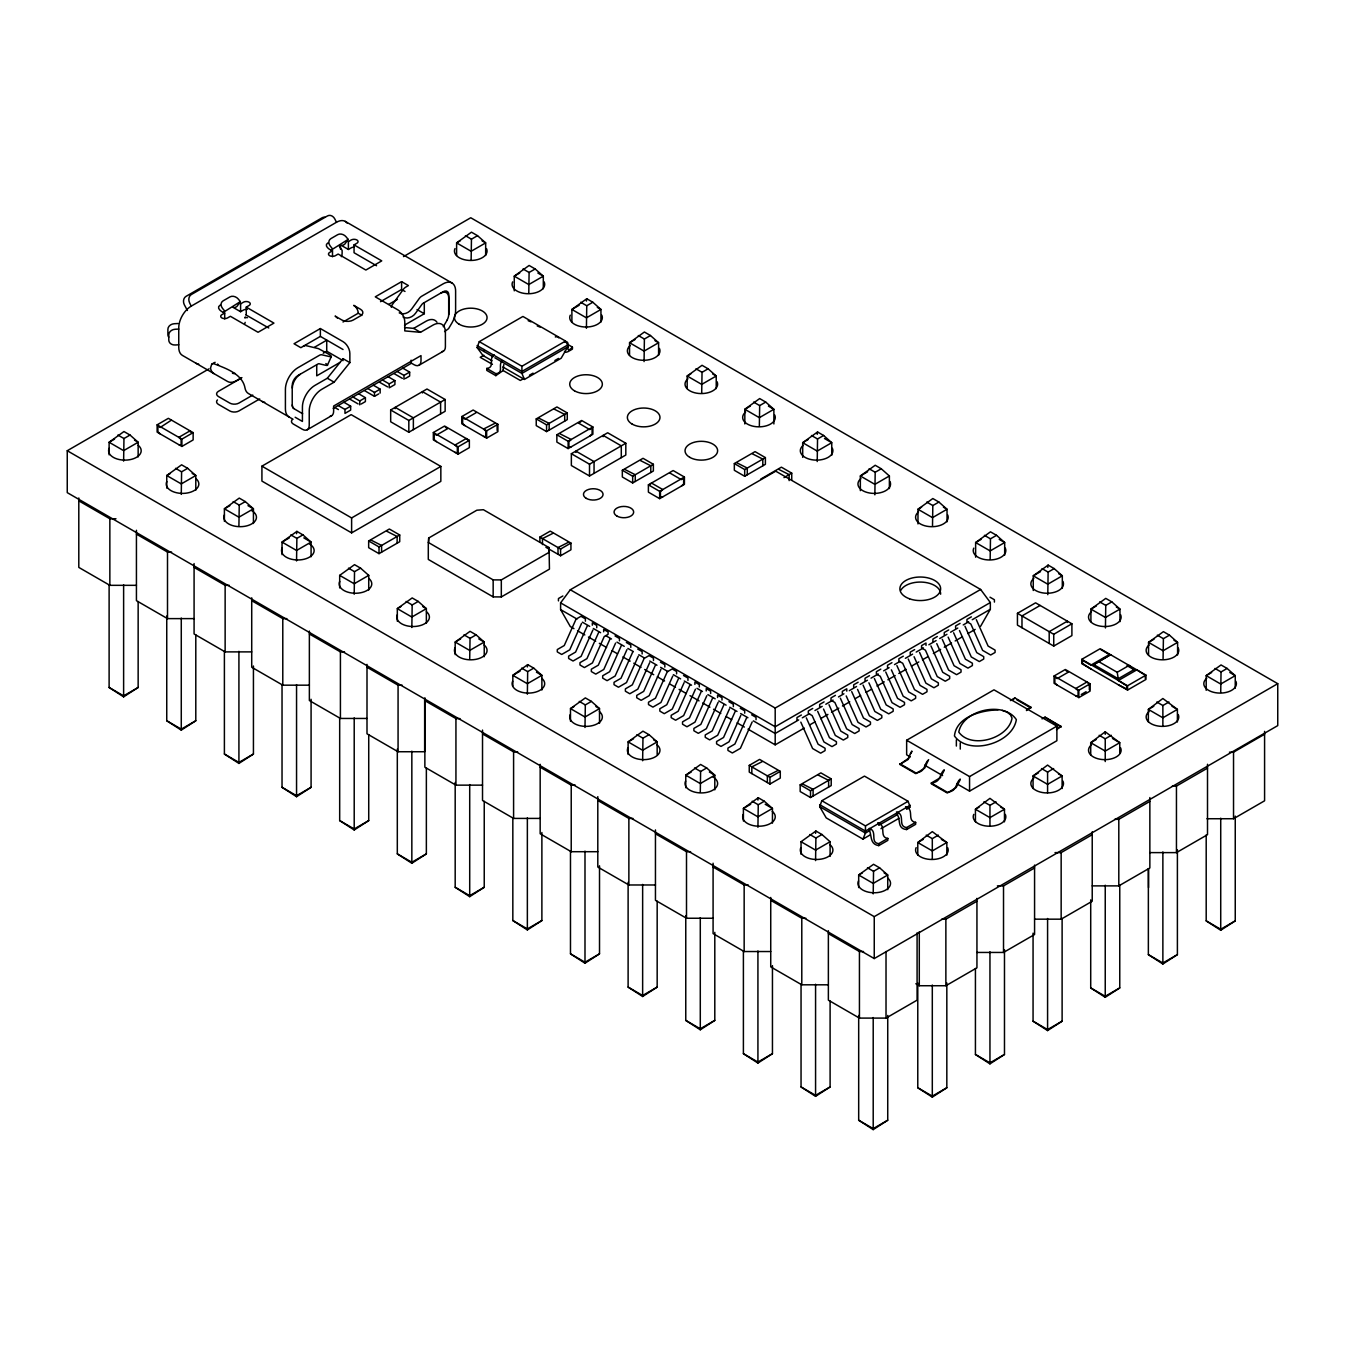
<?xml version="1.0" encoding="UTF-8"?>
<svg xmlns="http://www.w3.org/2000/svg" width="1345" height="1345" viewBox="0 0 1345 1345"><rect width="100%" height="100%" fill="white"/><g stroke="black" fill="none" stroke-linecap="round" stroke-linejoin="round"><path stroke-width="1.5" d="M138.148 456.913L138.148 442.253L130.028 435.04L123.959 438.537L123.622 461.116M195.798 490.202L195.798 475.525L187.661 468.329L181.592 471.826L181.272 494.388M253.432 523.474L253.432 508.813L245.311 501.601L239.242 505.098L238.922 525.576M311.082 556.763L311.082 542.085L302.944 534.89L296.875 538.387L296.556 560.949M368.732 590.035L368.732 575.374L360.594 568.162L354.525 571.659L354.206 594.238M426.365 623.323L426.365 608.646L418.228 601.434L412.175 604.947L411.839 627.51M485.663 255.466L485.663 242.89L477.525 235.678L471.456 239.191L471.137 259.652M484.234 656.73L484.234 642.053L476.096 634.84L470.044 638.354L469.708 658.815M543.313 288.738L543.313 276.162L535.175 268.966L529.106 272.463L528.787 292.941M541.884 690.002L541.884 675.324L533.746 668.129L527.677 671.626L527.358 694.205M600.946 322.027L600.946 309.451L592.809 302.238L586.756 305.752L586.42 328.315M599.517 723.291L599.517 708.613L591.396 701.401L585.327 704.914L584.991 727.477M658.596 355.299L658.596 342.723L650.459 335.527L644.389 339.024L644.07 361.586M657.167 754.461L657.167 741.885L649.03 734.689L642.96 738.186L642.641 760.749M716.229 388.587L716.229 376.012L708.092 368.799L702.04 372.313L701.703 392.774M714.8 789.851L714.8 775.174L706.68 767.961L700.611 771.475L700.291 791.936M773.879 423.961L773.879 409.283L765.742 402.088L759.673 405.585L759.353 426.062M772.45 823.123L772.45 808.446L764.313 801.25L758.261 804.747L757.924 827.309M831.748 455.266L831.748 442.69L823.611 435.494L817.541 438.991L817.222 461.554M830.1 856.395L830.1 841.735L821.963 834.522L815.894 838.019L815.574 860.598M889.381 488.554L889.381 475.979L881.261 468.766L875.191 472.263L874.855 494.842M887.734 889.684L887.734 875.007L879.596 867.811L873.544 871.308L873.208 893.87M947.031 521.826L947.031 509.251L938.894 502.055L932.825 505.552L932.505 526.029M1004.681 555.115L1004.681 542.539L996.544 535.327L990.475 538.824L990.155 559.301M1062.315 588.387L1062.315 575.811L1054.177 568.599L1048.125 572.113L1047.789 594.675M1119.965 621.676L1119.965 609.1L1111.827 601.887L1105.758 605.384L1105.439 627.964M1177.598 654.948L1177.598 642.372L1169.461 635.159L1163.408 638.673L1163.072 659.134M1235.248 688.22L1235.248 675.644L1227.111 668.448L1221.041 671.945L1220.722 692.423M244.941 318.059L245.16 317.101M428.298 542.438L428.702 538.017L476.853 510.209L483.41 509.721L549.046 547.617L549.449 569.137L501.315 596.928L493.161 596.894L428.298 559.436L428.298 542.438L493.161 579.88L501.315 579.914L549.449 552.122M941.382 775.779L944.156 770.5M296.556 533.696L296.875 531.376L302.944 534.89M527.358 666.952L527.677 664.632L533.746 668.129M586.42 301.061L586.756 298.741L592.809 302.238M757.924 800.073L758.261 797.736L764.313 801.25M817.222 434.3L817.541 431.98L823.611 435.494M815.574 833.345L815.894 831.025L821.963 834.522M1047.789 567.422L1048.125 565.102L1054.177 568.599M245.16 322.346L244.941 323.304M909.876 756.411L907.976 759.572L901.284 763.54M862.952 839.112L865.457 833.059L865.457 825.914L821.829 800.729L819.66 806.613L826.217 817.894L862.952 839.112L870.148 834.942M581.544 623.441L569.742 649.82L561.706 654.46L557.284 651.905L557.284 649.551L564.261 645.533L576.047 619.137L580.973 616.296L585.394 618.851L585.394 621.205M587.395 625.694L575.593 652.073L568.632 656.108L568.632 658.462L573.054 661.017L581.09 656.377L592.893 629.981M598.744 632.234L586.941 658.63L579.981 662.648L579.981 665.018L584.403 667.574L592.439 662.934L604.241 636.538L608.091 634.319L608.091 631.948L603.67 629.393L603.67 631.763M610.092 638.791L598.29 665.187L591.329 669.205L591.329 671.558L595.751 674.114L603.787 669.474L615.59 643.095M621.44 645.348L609.638 671.727L602.678 675.762L602.678 678.115L607.099 680.671L615.136 676.031L626.938 649.635M632.789 651.888L620.986 678.284L614.026 682.302L614.026 684.672L618.448 687.228L626.484 682.587L638.287 656.192M649.635 662.749L637.833 689.128L629.796 693.768L625.375 691.212L625.375 688.859L632.335 684.84L644.137 658.445L649.063 655.603L653.485 658.159L653.485 660.513M655.486 665.002L643.683 691.38L636.723 695.415L636.723 697.769L641.145 700.325L649.181 695.684L660.967 669.289M672.752 676.098L660.95 702.477L652.913 707.117L648.492 704.561L648.492 702.208L655.469 698.189L667.255 671.794L672.181 668.953L676.602 671.508L676.602 673.862M678.603 678.351L666.801 704.73L659.84 708.765L659.84 711.118L664.262 713.674L672.298 709.034L684.101 682.655M689.951 684.908L678.149 711.286L671.189 715.305L671.189 717.675L675.61 720.231L683.647 715.59L695.449 689.195M701.3 691.448L689.497 717.843L682.537 721.861L682.537 724.215L686.959 726.771L694.995 722.13L706.797 695.752M712.648 698.005L700.846 724.383L693.885 728.418L693.885 730.772L698.307 733.328L706.344 728.687L718.146 702.309M723.997 704.561L712.194 730.94L705.234 734.958L705.234 737.329L709.656 739.884L717.692 735.244L729.494 708.849M735.345 711.101L723.543 737.497L716.582 741.515L716.582 743.869L721.004 746.425L729.04 741.784L740.826 715.405M746.694 717.658L734.891 744.037L727.931 748.072L727.931 750.426L732.352 752.981L740.389 748.341L752.174 721.946M327.373 365.352L331.273 356.66M910.33 753.923L911.944 751.62M492.001 360.712L482.989 355.517L477.105 347.531L479.291 341.647L522.919 316.462L565.539 341.058L567.708 344.992L567.708 346.96L561.151 358.241L524.432 379.441L502.811 366.966M980.623 626.249L990.34 609.268L990.34 602.543L980.623 589.463L775.746 471.17L570.314 589.766L560.596 602.863L560.596 609.588L570.314 626.568L573.945 628.653M443.278 326.667L447.128 320.177M215.116 362.293L211.703 364.26L210.509 368.11A17.653 10.188 -60 0 0 213.939 373.607M223.421 312.275L240.351 301.616L238.401 299.178A6.422 5.061 35.1 0 0 229.928 296.909L223.119 300.843A6.422 5.061 35.1 0 0 222.513 308.341L224.481 310.796M240.351 301.616L237.342 305.903A9.634 5.565 60 0 1 234.854 307.349M331.223 250.052L348.153 239.376L346.186 236.939A6.422 5.061 35.1 0 0 337.713 234.669L330.92 238.603A6.422 5.061 35.1 0 0 330.298 246.118L332.265 248.556M348.153 239.376L345.144 243.664A9.634 5.565 60 0 1 342.656 245.109M940.693 777.494L931.295 783.042C941.55 781.916 938.928 774.535 944.156 769.76M295.16 417.253L302.423 421.439L302.423 407.031A17.653 10.188 -60 0 1 314.915 385.41L327.323 378.248L343.042 358.678L349.851 362.612L334.132 382.165L321.724 389.344A17.653 10.188 -60 0 0 309.232 410.965L309.232 425.373A9.634 5.565 60 0 1 302.423 429.307L293.344 424.062A6.422 3.699 0 0 1 292.336 419.59M502.593 360.628C497.415 364.293 504.358 372.969 495.834 373.675L486.755 368.429L486.755 370.396L495.834 375.642L502.963 370.632L503.787 364.613M911.776 751.014L908.295 758.462L899.788 764.397L915.811 773.661L924.654 768.163L927.983 760.883M494.136 354.794C488.117 358.089 495.397 367.572 486.755 368.429M946.83 855.101L946.83 842.525L932.304 831.63L917.778 842.525L917.778 855.101M1004.48 821.829L1004.48 809.253L989.954 798.358L975.428 809.253L975.428 821.829M1062.113 788.54L1062.113 775.964L1047.587 765.07L1033.061 775.964L1033.061 788.54M1119.763 753.166L1119.763 742.692L1105.237 731.798L1090.711 742.692L1090.711 755.268M1177.396 721.979L1177.396 709.403L1162.87 698.509L1148.361 709.403L1148.361 721.979M130.028 435.04L123.959 431.543L109.113 442.253L109.113 454.829M187.661 468.329L181.592 464.815L166.746 475.525L166.746 488.1M477.525 235.678L471.456 232.181L456.611 242.89L456.611 255.466M245.311 501.601L239.242 498.104L224.396 508.813L224.396 521.389M535.175 268.966L529.106 265.469L514.261 276.162L514.261 290.839M296.875 531.376L282.03 542.085L282.03 554.661M586.756 298.741L571.894 309.451L571.894 322.027M339.68 587.95L339.68 575.374L354.525 564.665L360.594 568.162M650.459 335.527L644.389 332.013L629.544 342.723L629.544 355.299M418.228 601.434L412.175 597.937L397.313 608.646L397.313 621.222M708.092 368.799L702.04 365.302L687.177 376.012L687.177 388.587M476.096 634.84L470.044 631.343L455.182 642.053L455.182 654.628M765.742 402.088L759.673 398.574L744.827 409.283L744.827 423.961M527.677 664.632L512.832 675.324L512.832 685.816M817.541 431.98L802.696 442.69L802.696 457.367M591.396 701.401L585.327 697.904L570.482 708.613L570.482 721.189M881.261 468.766L875.191 465.269L860.346 475.979L860.346 490.639M649.03 734.689L642.96 731.176L628.115 741.885L628.115 754.461M938.894 502.055L932.825 498.541L917.979 509.251L917.979 523.928M706.68 767.961L700.611 764.464L685.765 775.174L685.765 787.75M996.544 535.327L990.475 531.83L975.629 542.539L975.629 557.2M758.261 797.736L743.398 808.446L743.398 821.022M1048.125 565.102L1033.263 575.811L1033.263 590.489M801.048 854.31L801.048 841.735L815.894 831.025M1111.827 601.887L1105.758 598.39L1090.913 609.1L1090.913 621.676M879.596 867.811L873.544 864.297L858.682 875.007L858.682 887.582M1169.461 635.159L1163.408 631.662L1148.546 642.372L1148.546 654.948M1227.111 668.448L1221.041 664.951L1206.196 675.644L1206.196 690.321M928.672 759.639C923.443 764.414 926.066 771.795 915.811 772.921L899.788 763.674M960.179 779.024C954.95 783.799 957.573 791.163 947.334 792.289L931.295 783.042M960.179 779.747L956.16 787.531L947.334 793.029L931.295 783.782M138.148 601.534L138.148 687.48L123.622 696.861L109.113 687.48L109.113 584.772M195.798 634.823L195.798 720.752L181.272 730.133L166.746 720.752L166.746 615.96M253.432 666.01L253.432 754.041L238.922 763.422L224.396 754.041L224.396 651.333M311.082 699.282L311.082 787.313L296.556 796.694L282.03 787.313L282.03 684.605M368.732 734.656L368.732 820.601L354.206 829.983L339.68 820.601L339.68 717.894M426.365 767.945L426.365 853.873L411.839 863.255L397.313 853.873L397.313 749.081M484.234 801.351L484.234 887.28L469.708 896.661L455.182 887.28L455.182 782.487M541.884 832.521L541.884 920.552L527.358 929.933L512.832 920.552L512.832 817.861M599.517 865.81L599.517 953.84L584.991 963.222L570.482 953.84L570.482 851.133M657.167 901.184L657.167 987.112L642.641 996.494L628.115 987.112L628.115 882.32M714.8 932.371L714.8 1020.401L700.291 1029.782L685.765 1020.401L685.765 915.592M772.45 965.643L772.45 1053.673L757.924 1063.054L743.398 1053.673L743.398 950.982M830.1 1001.016L830.1 1086.962L815.574 1096.343L801.048 1086.962L801.048 984.254M887.734 1015.441L887.734 1120.234L873.208 1129.615L858.682 1120.234L858.682 1015.441M946.83 982.96L946.83 1087.752L932.304 1097.133L917.778 1087.752L917.778 982.96M1004.48 949.671L1004.48 1054.48L989.954 1063.861L975.428 1054.48L975.428 968.534M1062.113 918.484L1062.113 1021.191L1047.587 1030.573L1033.061 1021.191L1033.061 933.161M1119.763 885.212L1119.763 987.919L1105.237 997.301L1090.711 987.919L1090.711 899.889M1177.396 849.838L1177.396 954.631L1162.87 964.012L1148.361 954.631L1148.361 868.702M1235.248 816.079L1235.248 920.871L1220.722 930.252L1206.196 920.871L1206.196 834.942M220.109 305.13C215.57 307.955 221.891 312.225 224.699 313.015L224.699 318.916M327.894 242.89C323.372 245.715 329.676 249.985 332.501 250.775L332.501 256.676M1093.804 664.632L1110.6 654.679L1093.804 664.632L1118.25 678.737L1133.986 669.659L1129.161 665.388L1117.207 672.298L1098.63 661.589M241.915 377.626A4.808 2.774 0 0 0 240.923 378.079L236.468 380.652A17.653 10.188 -60 0 1 227.641 381.526L182.399 355.399A17.653 10.188 -60 0 1 178.75 347.313L178.75 327.76A17.653 10.188 -60 0 1 191.225 306.139L336.469 222.278A17.653 10.188 -60 0 1 347.279 223.253M224.699 313.015L221.858 314.663A4.018 2.32 0 0 0 221.858 317.924A4.018 2.32 0 0 0 227.54 317.924L230.382 316.294L258.055 332.282L273.943 323.103L246.253 307.131L246.253 314.982M239.309 303.113L240.587 303.852L243.428 302.205A4.018 2.32 0 0 1 249.094 302.205A4.018 2.32 0 0 1 249.094 305.483L246.253 307.131M332.501 250.775L329.659 252.423A4.018 2.32 0 0 0 329.659 255.701A4.018 2.32 0 0 0 335.325 255.701L338.167 254.054L365.857 270.042L381.745 260.88L354.054 244.891L354.054 252.742L376.55 265.738M347.111 240.873L348.389 241.612L351.213 239.982A4.018 2.32 0 0 1 356.896 239.982A4.018 2.32 0 0 1 356.896 243.243L354.054 244.891M232.971 307.316L240.587 311.704L243.428 310.073A4.018 2.32 0 0 1 247.295 309.468M340.773 245.076L348.389 249.481L351.213 247.833A4.018 2.32 0 0 1 354.054 247.161M403.5 256.592L470.75 217.756L1277.75 683.68L1277.75 725.611L874.25 958.565L67.25 492.64L67.25 450.726L209.013 368.866M114.544 439.109L109.113 442.253L123.622 450.642L138.148 442.253L134.517 440.151M460.242 240.789L456.611 242.89L471.137 251.28L485.663 242.89L482.031 240.789M320.362 328.55L294.034 343.748L300.843 347.683L320.362 336.401L320.362 328.55L343.042 341.647A9.634 5.565 60 0 1 349.851 353.432L349.851 362.612M391.361 307.265A3.211 2.589 -43 0 1 392.017 305.063L403.231 289.494A6.422 3.699 -60 0 1 405.837 287.057L408.409 285.577L401.6 281.643L375.272 296.841L397.969 309.938A9.634 5.565 60 0 1 404.778 321.724L404.778 330.904L420.497 332.316L432.922 325.137A17.653 10.188 -60 0 1 445.397 332.349L445.397 346.758A9.634 5.565 60 0 1 442.001 351.6M157.13 424.835L168.377 418.329L193.142 432.619L193.142 439.933L181.894 446.439L157.13 432.132L157.13 424.835L181.894 439.126L193.142 432.619M241.024 378.281L218.462 391.311A6.422 3.699 0 0 0 218.462 396.54L229.81 403.096A6.422 3.699 0 0 0 238.889 403.096L252.759 395.077M171.471 420.111L160.223 427.424L157.903 426.079L157.903 431.779L160.223 433.931M343.025 322.01L358.258 313.217L360.527 314.528A8.02 4.64 0 0 1 361.805 315.487M380.534 301.667L401.6 289.494L404.996 291.462M314.427 347.296L326.717 340.201L326.717 351.213L343.042 360.645L343.042 358.678M388.655 304.441L397.431 299.38M323.204 353.231L326.717 351.213M190.048 430.837L178.801 437.344L181.121 439.496L181.121 445.178L178.801 444.657M259.703 398.944L238.889 410.965A6.422 3.699 0 0 1 229.81 410.965L218.462 404.408A6.422 3.699 0 0 1 217.436 399.936M340.1 362.343L316.731 375.843L316.731 364.831M404.509 325.154L424.297 313.738L424.297 302.726M404.559 327.558L413.688 328.382L426.113 321.203A17.653 10.188 -60 0 1 436.923 322.178M170.378 473.44L166.746 475.525L181.272 483.914L195.798 475.525L192.167 473.44M519.708 273.018L514.261 276.162L528.787 284.552L543.313 276.162L537.865 273.018M333.207 408.392L411.133 363.402L411.133 360.174M307.248 429.778L331.643 415.689M419.001 365.252L443.413 351.163M344.976 409.452L350.658 406.173L350.658 410.107L344.976 413.386L344.976 409.452L338.167 405.517M352.928 397.01L359.737 400.944L365.403 397.666L365.403 401.583L361.149 404.055M367.673 388.486L374.482 392.421L380.147 389.142L380.147 393.076M389.226 383.897L394.909 380.635L394.909 384.552L389.226 387.831L389.226 383.897L382.417 379.979M397.178 371.455L403.988 375.389L409.653 372.111L409.653 376.045L405.4 378.5M364.629 390.672L374.482 396.355L378.735 393.9M261.922 466.16L351.163 414.647L440.841 466.429L440.841 481.359L351.617 532.872L261.922 481.09L261.922 466.16L351.617 517.943L440.841 466.429M483.847 355.214L480.215 357.316L492.421 364.361M390.672 409.973L426.987 389.008L445.145 399.499L445.145 411.284L408.83 432.249L390.672 421.775L390.672 409.973L408.83 420.464L445.145 399.499M229.844 505.67L224.396 508.813L238.922 517.186L253.432 508.813L248.001 505.67M579.157 305.265L571.894 309.451L586.42 317.84L600.946 309.451L597.314 307.349M479.291 341.647L521.91 366.26L565.539 341.058M567.708 344.992L521.91 371.439L477.105 345.581M567.708 346.96L521.91 373.406L494.842 357.787M564.48 351.398L565.657 352.356L567.943 351.684L572.432 349.112L572.432 347.144C563.252 356.576 572.466 338.789 564.396 342.202M523.962 378.382L520.33 380.467L502.895 370.396M529.426 375.221L533.057 373.137M554.863 360.544L558.494 358.442M433.342 432.535L444.59 426.029L469.355 440.336L469.355 447.633L458.107 454.139L433.342 439.849L433.342 432.535L458.107 446.826L469.355 440.336M461.873 416.53L473.137 410.023L497.902 424.331L497.902 431.644L486.638 438.134L461.873 423.843L461.873 416.53L486.638 430.82L497.902 424.331M289.293 537.899L282.03 542.085L296.556 550.475L311.082 542.085L303.819 537.899M634.991 339.579L629.544 342.723L644.07 351.112L658.596 342.723L654.965 340.638M536.235 418.9L556.931 406.947L567.271 412.932L567.271 419.657L546.574 431.594L536.235 425.625L536.235 418.9L546.574 424.885L567.271 412.932M368.664 540.959L389.361 529.022L399.717 534.991L399.717 541.716L379.021 553.652L368.664 547.684L368.664 540.959L379.021 546.944L399.717 534.991M556.864 434.771L581.628 420.481L592.876 426.97L592.876 434.284L568.128 448.591L556.864 442.085L556.864 434.771L568.128 441.278L592.876 426.97M580.855 421.742L578.535 423.087L589.783 429.576L592.103 428.231L592.103 433.931L589.783 436.083M138.148 687.48L123.622 695.853L109.113 687.48M690.809 373.91L687.177 376.012L701.703 384.401L716.229 376.012L712.598 373.91M571.356 453.719L607.671 432.771L625.812 443.245L625.812 455.03L589.513 475.995L571.356 465.521L571.356 453.719L589.513 464.21L625.812 443.245M368.732 575.374L354.206 583.747L339.68 575.374M622.332 470.262L643.028 458.309L653.367 464.277L653.367 471.002L632.671 482.956L622.332 476.987L622.332 470.262L632.671 476.231L653.367 464.277M195.798 720.752L181.272 729.141L166.746 720.752M400.944 606.545L397.313 608.646L411.839 617.036L426.365 608.646L422.733 606.545M750.275 406.14L744.827 409.283L759.353 417.673L773.879 409.283L768.432 406.14M539.883 542.136L539.883 537.092L550.239 531.124L570.936 543.077L570.936 549.802L560.579 555.771L545.919 547.314M648.391 484.839L673.156 470.548L684.42 477.038L684.42 484.351L659.655 498.642L648.391 492.152L648.391 484.839L659.655 491.345L684.42 477.038M649.164 485.209L651.501 483.057L662.749 489.546L660.429 491.698L660.429 497.398L662.749 496.86M539.883 537.092L560.579 549.046L570.936 543.077M734.336 463.571L755.049 451.634L765.389 457.603L765.389 464.328L744.693 476.281L734.336 470.296L734.336 463.571L744.693 469.556L765.389 457.603M253.432 754.041L238.922 762.413L224.396 754.041M460.629 638.909L455.182 642.053L469.708 650.442L484.234 642.053L478.786 638.909M808.143 439.546L802.696 442.69L817.222 451.079L831.748 442.69L824.485 438.504M760.698 479.123L781.395 467.169L791.734 473.137L791.734 479.862M562.866 595.986L558.444 598.542L558.444 600.896M783.984 477.626L791.734 473.137M311.082 787.313L296.556 795.702L282.03 787.313M520.095 671.138L512.832 675.324L527.358 683.714L541.884 675.324L536.436 672.181M867.609 471.776L860.346 475.979L874.855 484.351L889.381 475.979M368.732 820.601L354.206 828.974L339.68 820.601M574.113 706.512L570.482 708.613L584.991 717.003L599.517 708.613L595.885 706.512M921.611 507.149L917.979 509.251L932.505 517.64L947.031 509.251L943.4 507.149M426.365 853.873L411.839 862.263L397.313 853.873M633.562 738.741L628.115 741.885L642.641 750.275L657.167 741.885L653.535 739.8M981.077 539.395L975.629 542.539L990.155 550.912L1004.681 542.539L999.234 539.395M570.314 589.766L775.191 708.058L980.623 589.463M484.234 887.28L469.708 895.669L455.182 887.28M691.212 772.03L685.765 775.174L700.291 783.563L714.8 775.174L709.37 772.03M1040.526 571.625L1033.263 575.811L1047.789 584.201L1062.315 575.811L1058.683 573.71M990.34 602.543L775.191 726.754L560.596 602.863M801.385 715.002L796.963 717.541L796.963 719.911M812.733 708.445L808.311 711.001L808.311 713.354L812.161 715.59L823.964 741.969L832 746.609L836.422 744.054L836.422 741.7L829.462 737.682L817.659 711.286M824.082 701.888L819.66 704.444L819.66 706.797M835.43 695.348L831.008 697.904L831.008 700.257L834.858 702.477L846.661 728.872L854.697 733.513L859.119 730.957L859.119 728.587L852.142 724.568L840.356 698.189M858.127 682.234L853.688 684.79L853.688 687.16M869.475 675.694L865.037 678.25L865.037 680.604M880.807 669.137L876.385 671.693L876.385 674.047L880.252 676.283L892.038 702.662L900.074 707.302L904.512 704.746L904.512 702.393L897.535 698.374L885.733 671.979M891.954 662.698L887.532 665.254L887.532 667.624M903.302 656.158L898.88 658.714L898.88 661.067L902.73 663.287L914.533 689.682L922.569 694.323L926.991 691.767L926.991 689.413L920.03 685.378L908.228 659M914.65 649.601L910.229 652.157L910.229 654.511M937.347 636.504L932.926 639.06L932.926 641.414M948.696 629.948L944.274 632.503L944.274 634.857M960.044 623.391L955.606 625.946L955.606 628.317M971.393 616.851L966.954 619.406L966.954 621.76L970.821 623.979L982.623 650.375L990.643 655.015L995.081 652.459L995.081 650.106L988.104 646.071L976.319 619.692M798.695 719.911L775.191 733.479L753.368 720.886M802.309 717.826L809.539 713.657M814.969 710.513L822.198 706.344M825.813 704.259L833.043 700.089M838.473 696.945L843.903 693.818M849.317 690.691L856.546 686.505M860.161 684.42L867.39 680.251M871.022 678.166L878.251 673.979M883.665 670.852L889.095 667.725M894.509 664.598L899.939 661.454M905.37 658.327L912.599 654.158M916.214 652.073L923.443 647.886M928.874 644.759L936.103 640.59M939.718 638.505L946.947 634.319M950.562 632.234L957.791 628.065M963.222 624.937L968.635 621.793M972.25 619.709L990.34 609.268M748.005 729.141L775.191 744.844L804.276 728.048M809.74 724.905L815.188 721.761M820.652 718.617L827.915 714.414M831.546 712.312L838.826 708.109M842.458 706.024L849.737 701.821M855.185 698.677L860.632 695.516M866.096 692.372L871.543 689.228M877.007 686.068L884.27 681.881M887.902 679.78L895.182 675.577M898.813 673.475L906.093 669.289M911.54 666.128L918.82 661.942M922.451 659.84L927.899 656.679M933.363 653.535L940.626 649.332M944.257 647.248L951.537 643.044M955.169 640.943L962.448 636.74M967.896 633.596L975.175 629.393M749.249 765.389L759.589 759.404L780.285 771.357L780.285 778.082L769.945 784.051L749.249 772.114L749.249 765.389L769.945 777.343L780.285 771.357M1017.442 613.32L1035.583 602.829L1071.898 623.794L1071.898 635.597L1053.74 646.071L1017.442 625.106L1017.442 613.32L1053.74 634.285L1071.898 623.794M1040.122 605.452L1021.981 615.943L1021.981 627.728M541.884 920.552L527.358 928.941L512.832 920.552M750.661 804.26L743.398 808.446L757.924 816.835L772.45 808.446L765.187 804.26M1096.36 605.956L1090.913 609.1L1105.439 617.473L1119.965 609.1L1116.333 606.999M800.174 784.824L820.87 772.871L831.21 778.856L831.21 785.581L810.514 797.518L800.174 791.549L800.174 784.824L810.514 790.793L831.21 778.856M910.246 756.899L906.648 754.814L906.648 740.238L993.989 689.834L1056.884 726.149L1056.884 740.725L969.56 791.129L956.984 783.866M821.829 800.729L864.465 776.115L908.094 801.301L910.262 807.202L906.648 809.286L906.648 807.319M1010.414 700.577L1014.92 697.971L1030.943 707.235L1026.454 710.563M1081.733 659.353L1100.16 648.71L1145.957 675.14L1145.957 679.444L1127.53 690.086L1081.733 663.64L1081.733 659.353L1127.53 685.782L1145.957 675.14M1011.911 700.442L1014.92 697.971M1054.076 675.997L1065.341 669.491L1090.106 683.798L1090.106 691.095L1078.841 697.601L1054.076 683.31L1054.076 675.997L1078.841 690.288L1090.106 683.798M599.517 953.84L584.991 962.23L570.482 953.84M1026.454 709.824L1030.943 707.235M1153.993 639.228L1148.546 642.372L1163.072 650.761L1177.598 642.372L1173.966 640.27M1081.279 694.491L1086.104 691.7M1042.022 718.869L1045.015 717.137L1061.037 726.384L1056.548 729.713M830.1 841.735L815.574 850.124L801.048 841.735M865.457 825.914L908.094 801.301M910.262 805.235L865.457 831.092L819.66 804.646M906.648 740.238L969.56 776.569L1056.884 726.149M880.958 828.705L898.981 818.298M1056.548 728.99L1061.037 726.384M869.29 828.385C877.982 831.042 869.543 842.659 878.756 843.651L887.835 838.406L887.835 840.373L878.756 845.618C869.744 844.273 871.913 835.867 869.425 830.487M896.476 811.926C905.891 814.381 897.149 826.217 906.58 827.578L915.659 822.35L915.659 824.317L906.58 829.546C896.106 828.587 901.587 818.113 896.375 813.826M657.167 987.112L642.641 995.502L628.115 987.112M862.313 872.922L858.682 875.007L873.208 883.396L887.734 875.007L884.102 872.922M1211.643 672.5L1206.196 675.644L1220.722 684.033L1235.248 675.644L1229.801 672.5M923.225 839.381L917.778 842.525L932.304 850.914L946.83 842.525L941.382 839.381M979.059 807.151L975.428 809.253L989.954 817.625L1004.48 809.253L1000.848 807.151M1038.508 772.82L1033.061 775.964L1047.587 784.354L1062.113 775.964L1058.481 773.863M1096.158 739.548L1090.711 742.692L1105.237 751.065L1119.763 742.692L1112.5 738.489M1153.808 706.259L1148.361 709.403L1162.87 717.793L1177.396 709.403L1171.949 706.259M926.234 835.127L932.304 838.641L938.373 835.127M983.884 801.855L989.954 805.352L996.023 801.855M1041.534 768.567L1047.587 772.08L1053.656 768.567M1099.168 735.295L1105.237 738.792L1111.306 735.295M1156.818 702.006L1162.87 705.52L1168.939 702.006M67.25 450.726L874.25 916.634L1277.75 683.68M714.8 1020.401L700.291 1028.79L685.765 1020.401M1229.431 752.174L1233.533 752.174L1264.586 734.236M941.786 919.173L945.871 919.173L976.941 901.234M997.385 885.884L1003.521 885.884L1034.574 867.962M1055.035 852.612L1061.155 852.612L1092.224 834.673M1114.719 819.324L1118.805 819.324L1149.857 801.401M1172.352 786.052L1176.455 786.052L1207.507 768.113M772.45 1053.673L757.924 1062.062L743.398 1053.673M828.369 930.74L828.369 1000.159L859.438 1018.098L886.019 1018.098L917.088 1000.159L917.088 932.808M1206.953 818.735L1233.533 818.735L1264.586 800.796L1264.586 731.377M915.844 983.733L919.291 985.734L945.871 985.734L976.941 967.795L976.941 898.376M976.941 952.445L1003.521 952.445L1034.574 934.523L1034.574 865.087M1034.574 919.173L1061.155 919.173L1092.224 901.234L1092.224 831.815M1092.224 885.884L1118.805 885.884L1149.857 867.962L1149.857 797.551M1149.857 852.612L1176.455 852.612L1207.507 834.673L1207.507 764.279M830.1 1086.962L815.574 1095.334L801.048 1086.962M887.734 1120.234L873.208 1128.623L858.682 1120.234M1235.248 920.871L1220.722 929.26L1206.196 920.871M946.83 1087.752L932.304 1096.141L917.778 1087.752M1004.48 1054.48L989.954 1062.853L975.428 1054.48M1062.113 1021.191L1047.587 1029.581L1033.061 1021.191M1119.763 987.919L1105.237 996.292L1090.711 987.919M1177.396 954.631L1162.87 963.02L1148.361 954.631M211.703 364.26L213.199 363.486C224.8 367.942 242.453 373.641 245.009 388.032A17.653 10.188 -60 0 0 248.438 393.53L293.042 419.27M444.59 331.593L448.558 328.651L451.954 322.935A17.653 10.188 -60 0 0 455.619 310.628L455.619 291.075A17.653 10.188 -60 0 0 443.127 283.862L421.725 296.219A6.422 3.699 -60 0 0 419.119 298.674L411.62 309.081A9.634 7.734 -43 0 1 399.23 312.881M247.43 317.706L245.345 317.42M555.317 336.956L557.654 336.654L558.814 337.914M528.165 320.698L530.989 321.842M537.227 325.944L540.068 327.087M177.994 323.523L174.278 323.725A6.422 5.212 -9.2 0 0 167.89 329.306L167.89 334.552A6.422 5.212 -9.2 0 0 168.747 337.124M178.75 329.071L175.169 329.256A6.422 5.212 -9.2 0 0 168.781 334.855L168.781 340.083A6.422 5.212 -9.2 0 0 175.169 344.992L178.75 344.791M998.007 709.857C981.48 710.294 956.463 716.549 954.446 735.967C968.803 756.176 1012.583 743.516 1016.349 719.642C1003.807 700.627 962.801 709.74 958.783 732.1C971.124 749.468 1008.784 738.59 1012.028 718.062L1010.381 714.733L1007.035 712.11L1002.21 710.379M78.8 500.844L109.853 518.766L115.989 518.766M136.433 534.116L167.503 552.055L171.588 552.055M78.8 497.969L78.8 567.405L109.853 585.327L136.433 585.327M194.083 567.405L225.136 585.327L229.238 585.327M136.433 530.283L136.433 600.677L167.503 618.616L194.083 618.616M251.717 600.677L282.786 618.616L286.872 618.616M194.083 563.555L194.083 633.966L225.136 651.888L251.717 651.888M309.367 633.966L340.419 651.888L344.522 651.888M251.717 597.819L251.717 667.238L282.786 685.177L309.367 685.177M367 667.238L398.07 685.177L402.155 685.177M309.367 631.091L309.367 700.526L340.419 718.449L367 718.449M424.869 700.644L455.938 718.583L460.024 718.583M367 664.38L367 733.798L398.07 751.737L424.65 751.737L424.65 699.736M482.519 733.916L513.588 751.855L517.674 751.855M424.869 697.769L424.869 767.205L455.938 785.144L482.519 785.144M540.169 767.205L571.221 785.144L575.307 785.144M482.519 730.083L482.519 800.477L513.588 818.416L540.169 818.416M597.802 800.477L628.872 818.416L632.957 818.416M540.169 764.33L540.169 833.765L571.221 851.704L597.802 851.704M655.452 833.765L686.505 851.688L690.607 851.688M597.802 796.643L597.802 867.037L628.872 884.976L655.452 884.976M713.085 867.037L744.155 884.976L748.24 884.976M655.452 829.932L655.452 900.326L686.505 918.248L713.085 918.248M770.735 900.326L801.788 918.248L805.89 918.248M713.085 863.204L713.085 933.598L744.155 951.537L770.735 951.537M828.369 933.598L859.438 951.537L863.524 951.537M770.735 897.451L770.735 966.887L801.788 984.809L828.369 984.809M465.404 235.678L471.456 239.191M523.037 268.966L529.106 272.463M580.687 302.238L586.756 305.752M638.32 335.527L644.389 339.024M695.97 368.799L702.04 372.313M753.62 402.088L759.673 405.585M811.489 435.494L817.541 438.991M869.122 468.766L875.191 472.263M926.772 502.055L932.825 505.552M984.405 535.327L990.475 538.824M1042.056 568.599L1048.125 572.113M1099.689 601.887L1105.758 605.384M1157.339 635.159L1163.408 638.673M1214.989 668.448L1221.041 671.945M1100.866 649.618L1109.322 654.511L1090.879 665.153L1082.422 660.277L1082.422 663.421L1090.879 668.936M1127.009 665.624L1133.986 669.659M567.893 344.522L572.432 347.144M345.295 221.404L451.954 282.988M989.987 597.18L994.409 599.736L994.409 602.089M1066.114 670.751L1068.434 672.096L1057.17 678.586L1054.85 677.258L1054.85 682.941L1057.17 685.093M417.034 309.552L424.297 313.738M477.105 347.531L493.043 356.744L493.043 354.777M413.688 328.382L420.497 332.316M1016.702 699.736L1030.943 707.958M1061.037 727.124L1045.015 717.137M410.561 362.679L414.193 364.781A9.634 5.565 60 0 0 421.002 360.847L421.002 355.601L333.627 406.039L333.627 411.284A9.634 5.565 60 0 1 330.231 416.126M402.844 368.177L409.653 372.111M394.135 373.624L402.34 378.365M320.362 336.401L343.042 349.515M388.1 376.701L394.909 380.635M379.391 382.148L387.595 386.889M373.338 385.208L380.147 389.142M445.363 427.29L447.683 428.635L436.436 435.124L434.116 433.796L434.116 439.479L436.436 441.631M468.581 440.689L466.261 438.537L454.997 445.044L457.334 447.196L457.334 452.878L454.997 452.357M245.883 314.898L268.748 327.978M358.594 393.732L365.403 397.666M327.323 378.248L334.132 382.165M349.885 399.179L358.089 403.92M343.849 402.239L350.658 406.173M335.124 407.703L338.419 409.586M924.637 765.187L942.61 775.577M302.659 413.722L293.882 408.645A8.02 4.64 -60 0 1 292.218 404.963L292.218 385.41A8.02 4.64 -60 0 1 297.884 375.574L317.857 364.058A3.211 1.849 -60 0 1 319.168 363.772L325.507 365.235A9.634 1.362 24.2 0 0 325.843 363.57M615.018 635.95L619.44 638.505L619.44 640.859M626.366 642.506L630.788 645.062L630.788 647.416M637.715 649.047L642.137 651.602L642.137 653.973M660.412 662.16L664.833 664.716L664.833 667.07M683.529 675.509L687.951 678.065L687.951 680.419M728.923 701.703L733.344 704.259L733.344 706.629M740.271 708.26L744.693 710.816L744.693 713.169M751.62 714.817L756.041 717.373L756.041 719.726M560.596 609.588L576.971 619.036M582.419 622.18L589.698 626.383M593.33 628.485L600.61 632.688M606.074 635.832L611.521 638.993M616.985 642.137L624.248 646.34M627.896 648.441L633.344 651.585M638.808 654.729L644.255 657.89M649.719 661.034L656.982 665.237M660.63 667.339L667.893 671.542M673.357 674.686L680.62 678.889M684.269 680.99L691.549 685.177M696.996 688.337L702.46 691.481M707.907 694.625L715.187 698.828M718.818 700.93L726.098 705.133M729.73 707.235L737.01 711.438M740.641 713.539L747.921 717.726M915.659 822.35C906.328 821.055 914.919 809.068 905.555 806.681M577.56 630.755L584.823 634.941M588.454 637.026L595.7 641.212M599.332 643.313L606.578 647.5M612.009 650.644L617.456 653.788M622.903 656.915L630.149 661.101M633.781 663.203L641.027 667.389M644.659 669.474L653.72 674.719M657.352 676.804L664.598 680.99M670.029 684.134L675.476 687.278M679.107 689.363L686.353 693.549M689.985 695.651L699.047 700.88M702.678 702.981L709.925 707.167M713.556 709.252L720.802 713.438M726.25 716.582L731.68 719.726M737.127 722.87L744.373 727.057M190.048 431.644L192.369 432.989M887.835 838.406C878.537 837.195 887.112 825.191 877.73 822.753M819.66 806.613L865.457 833.059L869.744 830.588L869.744 828.621M117.889 435.04L123.959 438.537M175.539 468.329L181.592 471.826M233.173 501.601L239.242 505.098M290.823 534.89L296.875 538.387M348.456 568.162L354.525 571.659M406.106 601.434L412.175 604.947M463.975 634.84L470.044 638.354M521.608 668.129L527.677 671.626M579.258 701.401L585.327 704.914M636.908 734.689L642.96 738.186M694.541 767.961L700.611 771.475M752.191 801.25L758.261 804.747M809.824 834.522L815.894 838.019M867.475 867.811L873.544 871.308M339.344 246.101L342.134 250.456L342.134 252.978A8.02 4.64 -60 0 1 341.378 256.693M187.409 310.476L184.299 304.727A6.422 5.212 71 0 1 186.013 296.371L322.178 217.756A6.422 5.212 71 0 1 324.817 217.217M336.469 222.278L334.855 219.033A6.422 5.212 71 0 0 327.491 215.923L191.326 294.538A6.422 5.212 71 0 0 189.628 302.894L191.225 306.139M964.97 626.232L976.756 652.628L983.733 656.646L983.733 659.016L979.311 661.572L971.275 656.932L959.473 630.536M953.622 632.789L965.407 659.184L972.385 663.203L972.385 665.556L967.963 668.112L959.927 663.472L948.124 637.093M942.273 639.346L954.076 665.725L961.036 669.76L961.036 672.113L956.614 674.669L948.578 670.029L936.776 643.633M930.925 645.886L942.727 672.281L949.688 676.3L949.688 678.67L945.266 681.209L937.23 676.585L925.427 650.19L921.577 647.971L921.577 645.6L925.999 643.044L925.999 645.415M919.577 652.443L931.379 678.838L938.339 682.856L938.339 685.21L933.918 687.766L925.881 683.125L914.079 656.747M896.88 665.54L908.682 691.935L915.642 695.953L915.642 698.307L911.221 700.863L903.184 696.239L891.382 669.844M874.385 678.536L886.187 704.914L893.164 708.933L893.164 711.303L888.726 713.859L880.706 709.218L868.904 682.823M863.053 685.076L874.838 711.471L881.816 715.49L881.816 717.843L877.377 720.399L869.358 715.775L857.555 689.38M851.704 691.633L863.49 718.028L870.467 722.046L870.467 724.4L866.045 726.956L858.009 722.315L846.207 695.937M829.008 704.73L840.81 731.125L847.77 735.143L847.77 737.497L843.349 740.053L835.312 735.429L823.51 709.034M806.311 717.843L818.113 744.222L825.073 748.24L825.073 750.611L820.652 753.166L812.615 748.526L800.813 722.13M524.432 379.441L521.91 373.406L521.91 366.26M1117.207 672.298L1118.25 678.737M1233.533 752.174L1233.533 818.735M1220.722 818.18L1220.722 930.252M1176.455 786.052L1176.455 852.612M1162.87 705.52L1162.87 726.182M1162.87 851.94L1162.87 964.012M1148.546 868.736L1148.546 887.599M1145.267 678.401L1145.267 675.257L1136.811 669.86L1118.368 680.503L1126.824 685.916L1126.824 689.06L1118.368 684.79M1127.53 685.782L1127.53 690.086M1118.805 819.324L1118.805 885.884M1105.237 731.798L1105.237 734.303M1105.237 738.792L1105.237 761.556M1105.237 885.212L1105.237 997.301M1089.332 689.85L1089.332 684.151L1086.995 681.999L1075.748 688.505L1078.068 690.658L1078.068 696.34L1075.748 695.819M1078.841 690.288L1078.841 697.601M1067.358 622.483L1067.358 621.171L1049.201 631.662L1049.201 643.448M1061.155 852.612L1061.155 919.173M1053.74 634.285L1053.74 646.071M1047.587 772.08L1047.587 792.743M1047.587 918.5L1047.587 1030.573M1003.521 885.884L1003.521 952.445M989.954 805.352L989.954 826.015M989.954 951.772L989.954 1063.861M969.56 776.569L969.56 791.129M960.263 742.877L960.263 749.098M956.362 739.834L956.362 746.055M945.871 919.173L945.871 985.734M932.304 838.641L932.304 859.304M932.304 985.044L932.304 1097.133M919.291 931.648L919.291 985.734M906.58 827.578L906.58 829.546M897.569 812.565L897.569 814.515L878.823 825.342L878.823 823.375M886.019 951.537L886.019 1018.098M878.756 843.651L878.756 845.618M874.25 916.634L874.25 958.565M873.208 1017.543L873.208 1129.615M859.438 951.537L859.438 1018.098M846.778 691.145L846.778 688.791L842.34 691.347L842.34 693.701M828.621 787.06L828.621 780.352L818.281 775.124M815.574 984.254L815.574 1096.343M813.103 796.021L813.103 789.313L802.746 784.085M810.514 790.793L810.514 797.518M801.788 918.248L801.788 984.809M789.145 480.619L789.145 474.634L778.805 469.405M777.696 770.618L767.356 775.846L767.356 782.555M775.191 708.058L775.191 744.844M769.945 777.343L769.945 784.051M762.8 465.824L762.8 459.099L752.46 453.87M762.178 761.657L751.821 766.885L751.821 773.594M757.924 950.982L757.924 1063.054M747.282 474.785L747.282 468.06L736.925 462.831M744.693 469.556L744.693 476.281M744.155 884.976L744.155 951.537M721.996 700.072L721.996 697.719L717.574 695.163L717.574 697.517M710.648 693.516L710.648 691.162L706.226 688.606L706.226 690.96M700.291 917.693L700.291 1029.782M699.299 686.976L699.299 684.605L694.877 682.049L694.877 684.42M686.505 851.688L686.505 918.248M681.327 486.133L683.647 483.981L683.647 478.299L681.327 479.644L670.062 473.137M659.655 491.345L659.655 498.642M650.795 472.499L650.795 465.774L640.439 460.545M642.641 884.422L642.641 996.494M635.26 481.46L635.26 474.735L624.921 469.506M632.671 476.231L632.671 482.956M628.872 818.416L628.872 884.976M621.289 457.653L621.289 445.867L603.132 435.376L603.132 436.688M596.743 627.762L596.743 625.408L592.321 622.853L592.321 625.206M594.053 473.373L594.053 461.587L575.895 451.113L575.895 452.424M589.513 464.21L589.513 475.995M584.991 851.133L584.991 963.222M571.221 446.792L568.901 447.33L568.901 441.648L571.221 439.496L559.957 433.796M571.221 785.144L571.221 851.704M568.347 542.321L558.007 547.549L558.007 554.274M568.128 441.278L568.128 448.591M564.698 421.136L564.698 414.428L554.342 409.199M560.579 549.046L560.579 555.771M552.829 533.36L542.472 538.588L542.472 544.574M549.163 430.114L549.163 423.389L538.824 418.16M549.046 547.617L549.046 551.4M548.76 547.449L548.76 551.231M546.574 424.885L546.574 431.594M527.358 817.861L527.358 929.933M513.588 751.855L513.588 818.416M501.315 579.914L501.315 596.928M497.129 424.684L497.129 430.383M495.834 373.675L495.834 375.642M494.809 423.356L483.544 429.038L485.864 431.19L485.864 436.873L483.544 436.352M493.161 579.88L493.161 596.894M486.638 430.82L486.638 438.134M483.965 349.532L483.965 351.499M476.231 412.629L464.966 419.119L462.646 417.791L462.646 423.473L464.966 425.625M469.708 784.572L469.708 896.661M458.107 446.826L458.107 454.139M455.938 718.583L455.938 785.144M448.81 314.562L448.81 295.009A8.02 4.64 -60 0 0 443.127 291.731L423.154 303.264A3.211 1.849 -60 0 0 421.859 304.491L415.521 313.267A9.634 7.734 -43 0 1 403.13 317.067M440.605 413.907L440.605 402.121L422.448 391.63L422.448 392.942M428.702 538.017L428.702 541.8M413.369 429.627L413.369 417.841L395.211 407.35L395.211 408.661M411.839 751.166L411.839 863.255M408.83 420.464L408.83 432.249M403.988 375.389L403.988 379.324M401.6 281.643L401.6 289.494M398.07 685.177L398.07 751.737M397.128 543.212L397.128 536.487L386.772 531.258M381.593 552.173L381.593 545.448L371.254 540.219M379.021 546.944L379.021 553.652M374.482 392.421L374.482 396.355M359.737 400.944L359.737 404.862M354.206 717.894L354.206 829.983M351.617 517.943L351.617 532.872M348.389 241.612L348.389 249.481M340.419 245.21L340.419 249.144M340.419 651.888L340.419 718.449M296.556 684.622L296.556 796.694M282.786 618.616L282.786 685.177M240.587 303.852L240.587 311.704M238.922 651.333L238.922 763.422M225.136 585.327L225.136 651.888M181.894 439.126L181.894 446.439M181.272 618.061L181.272 730.133M167.503 552.055L167.503 618.616M123.622 584.772L123.622 696.861M109.853 518.766L109.853 585.327M486.503 248.606A16.308 9.415 0 0 1 470.75 260.459A16.308 9.415 0 0 1 454.997 248.606M544.137 281.878A16.308 9.415 0 0 1 528.4 293.731A16.308 9.415 0 0 1 512.647 281.878M601.787 315.167A16.308 9.415 0 0 1 586.033 327.02A16.308 9.415 0 0 1 570.28 315.167M659.42 348.439A16.308 9.415 0 0 1 640.825 360.141A16.308 9.415 0 0 1 630.334 345.463M717.07 381.728A16.308 9.415 0 0 1 698.475 393.429A16.308 9.415 0 0 1 687.984 378.752M774.72 415A16.308 9.415 0 0 1 756.125 426.701A16.308 9.415 0 0 1 745.618 412.024M832.353 448.288A16.308 9.415 0 0 1 813.759 459.99A16.308 9.415 0 0 1 803.268 445.313M890.003 481.56A16.308 9.415 0 0 1 871.409 493.262A16.308 9.415 0 0 1 860.918 478.585M947.637 514.849A16.308 9.415 0 0 1 929.042 526.551A16.308 9.415 0 0 1 918.551 511.873M1005.287 548.121A16.308 9.415 0 0 1 989.533 559.974A16.308 9.415 0 0 1 973.78 548.121M1062.92 581.41A16.308 9.415 0 0 1 1044.325 593.111A16.308 9.415 0 0 1 1033.834 578.417M1120.57 614.682A16.308 9.415 0 0 1 1101.975 626.383A16.308 9.415 0 0 1 1091.484 611.706M1178.22 647.954A16.308 9.415 0 0 1 1159.625 659.672A16.308 9.415 0 0 1 1149.118 644.978M1235.853 681.242A16.308 9.415 0 0 1 1217.259 692.944A16.308 9.415 0 0 1 1206.768 678.267M138.232 445.313A16.308 9.415 0 0 1 127.741 459.99A16.308 9.415 0 0 1 109.147 448.288M195.882 478.585A16.308 9.415 0 0 1 185.375 493.262A16.308 9.415 0 0 1 166.78 481.56M251.7 510.629A16.308 9.415 0 0 1 244.403 526.366A16.308 9.415 0 0 1 224.43 514.849M309.35 543.901A16.308 9.415 0 0 1 302.037 559.654A16.308 9.415 0 0 1 282.08 548.121M368.799 578.417A16.308 9.415 0 0 1 358.308 593.111A16.308 9.415 0 0 1 339.713 581.41M426.449 611.706A16.308 9.415 0 0 1 415.958 626.383A16.308 9.415 0 0 1 397.363 614.682M484.082 644.978A16.308 9.415 0 0 1 473.591 659.672A16.308 9.415 0 0 1 454.997 647.954M541.732 678.267A16.308 9.415 0 0 1 531.241 692.944A16.308 9.415 0 0 1 512.647 681.242M599.382 711.539A16.308 9.415 0 0 1 588.875 726.233A16.308 9.415 0 0 1 570.28 714.514M657.016 744.827A16.308 9.415 0 0 1 646.525 759.505A16.308 9.415 0 0 1 627.93 747.803M712.85 776.855A16.308 9.415 0 0 1 705.537 792.608A16.308 9.415 0 0 1 685.58 781.075M772.299 811.388A16.308 9.415 0 0 1 761.808 826.065A16.308 9.415 0 0 1 743.213 814.364M829.949 844.66A16.308 9.415 0 0 1 819.458 859.337A16.308 9.415 0 0 1 800.863 847.636M887.582 877.949A16.308 9.415 0 0 1 877.091 892.626A16.308 9.415 0 0 1 858.497 880.925M1178.22 714.514A16.308 9.415 0 0 1 1159.625 726.233A16.308 9.415 0 0 1 1149.118 711.539M1120.57 747.803A16.308 9.415 0 0 1 1101.975 759.505A16.308 9.415 0 0 1 1091.484 744.827M1062.92 781.075A16.308 9.415 0 0 1 1044.325 792.793A16.308 9.415 0 0 1 1033.834 778.099M1005.287 814.364A16.308 9.415 0 0 1 989.533 826.217A16.308 9.415 0 0 1 973.78 814.364M947.637 847.636A16.308 9.415 0 0 1 931.9 859.489A16.308 9.415 0 0 1 916.147 847.636M900.746 590.421A20.377 11.769 0 0 1 923.544 582.217A20.377 11.769 0 0 1 940.626 594.204M198.69 364.108A17.653 10.188 -60 0 1 196.101 363.301M218.764 365.268A8.02 4.64 -60 0 1 217.604 364.024M235.005 373.406A8.02 4.64 -60 0 1 232.45 373.187M303.398 346.186A6.422 3.699 -60 0 1 306.004 345.631L318.462 348.624L328.18 353.903A9.634 1.362 24.2 0 1 329.407 356.543L321.892 354.811A6.422 3.699 -60 0 0 319.286 355.366L297.884 367.723A17.653 10.188 -60 0 0 285.409 389.344L285.409 408.897A17.653 10.188 -60 0 0 289.057 416.984M337.376 318.109A6.422 3.699 60 0 0 335.107 316.092L341.916 320.026A8.02 4.64 0 0 0 353.264 320.026L360.527 315.84A8.02 4.64 0 0 0 360.527 309.283L353.718 305.349A6.422 3.699 60 0 1 358.258 313.217M447.011 320.194A8.02 4.64 -60 0 0 448.692 314.579L448.692 297.817A11.231 6.49 -60 0 0 440.74 293.227M292.336 388.1A11.231 6.49 -60 0 1 300.271 374.33M293.983 408.527A8.02 4.64 -60 0 1 292.336 404.845M264.73 402.239A17.653 10.188 -60 0 1 262.14 401.432M616.951 516.076A9.785 5.649 0 0 0 633.327 513.538A9.785 5.649 0 0 0 621.34 506.611A9.785 5.649 0 0 0 616.951 516.076M586.336 498.39A9.785 5.649 0 0 0 602.711 495.868A9.785 5.649 0 0 0 590.724 488.941A9.785 5.649 0 0 0 586.336 498.39M574.5 390.823A16.308 9.415 0 0 0 601.787 386.603A16.308 9.415 0 0 0 581.813 375.07A16.308 9.415 0 0 0 574.5 390.823M632.15 424.095A16.308 9.415 0 0 0 659.42 419.875A16.308 9.415 0 0 0 639.463 408.342A16.308 9.415 0 0 0 632.15 424.095M689.8 457.367A16.308 9.415 0 0 0 717.07 453.147A16.308 9.415 0 0 0 697.097 441.631A16.308 9.415 0 0 0 689.8 457.367M459.217 324.263A16.308 9.415 0 0 0 486.503 320.043A16.308 9.415 0 0 0 466.53 308.509A16.308 9.415 0 0 0 459.217 324.263M909.506 598.794A20.377 11.769 0 0 0 940.626 589.16A20.377 11.769 0 0 0 910.632 578.417A20.377 11.769 0 0 0 909.506 598.794"/></g></svg>
